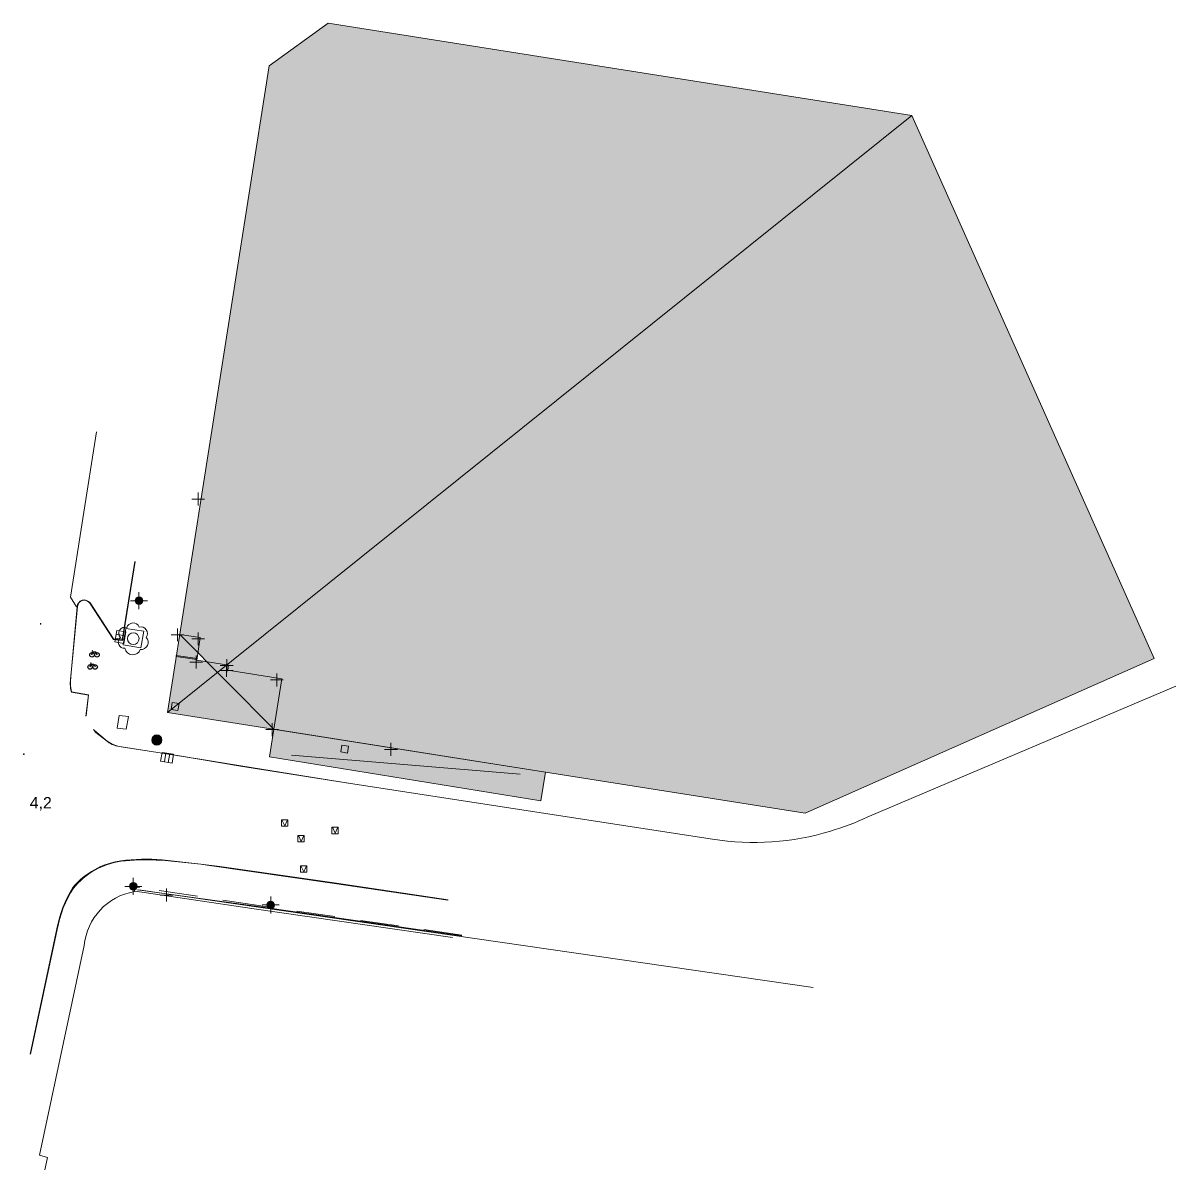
# Model space of a CAD drawing. Header units: metres. Extents: x 102202 to 102550, y 6536111 to 6536964.
# Drawn here: x 102460 to 102549.8, y 6536219.7 to 6536309 of the extents above; entities that cross this region are included whole.
import ezdxf

# ---------------------------------------------------------------- set-up
doc = ezdxf.new("R2010")
doc.units = ezdxf.units.M
for name, pattern in [('BH90_KBK_BEF', [5, 3, -2]), ('BH90_KBK_GC', [3, 1, -2, 0]), ('HELDRAGEN', [0]), ('Heldragen__skalber__', [0])]:
    doc.linetypes.add(name, pattern=pattern)
for name, color, linetype, lineweight in [('Anläggning  linje - Bro', 7, 'BH90_STAKET_V', 0), ('Kommunikation  linje - Kantsten ök', 7, 'HELDRAGEN', 0), ('Kommunikation  linje - Målad körbanekant', 7, 'HELDRAGEN', 0), ('Ledningsanordning - Elanordning', 7, 'HELDRAGEN', 0), ('Terrängpunkt - Gatupunkt', 7, 'HELDRAGEN', 0), ('VA  punkt - Avstängningsventil', 5, 'HELDRAGEN', 0), ('Vägkant  linje - Gång- och cykelbana', 7, 'BH90_KBK_GC', 0), ('Vägkant  linje - Gångbana', 7, 'BH90_KBK_GC', 0), ('Vägkant  linje - Körbana', 7, 'BH90_KBK_BEF', 0), ('Övrigt  linje - Pelare  linje runt', 7, 'HELDRAGEN', 0)]:
    doc.layers.add(name, color=color, linetype=linetype, lineweight=lineweight)
for name, color, linetype, lineweight, true_color in [('Byggnad  linje - Komplementbyggnad', 7, 'HELDRAGEN', 9, 0x804000), ('Byggnad  linje - Verksamhet', 7, 'HELDRAGEN', 9, 0x804000), ('Byggnad  linje - Övrig byggnad', 7, 'HELDRAGEN', 9, 0x804000), ('Hydrografianläggning  linje - Kaj', 7, 'HELDRAGEN', 0, 0x666666), ('Kartografi  linje  bebyggelse - Byggnad  beteckning', 7, 'HELDRAGEN', 0, 0x804000), ('Kartografi  linje  bebyggelse - Byggnadstillbehör  beteckning', 7, 'HELDRAGEN', 0, 0x804000), ('Kartografisk text höjd och stomnät - Markhöjd', 9, 'HELDRAGEN', 0, 0x808080), ('Mark  punkt - Lövträd', 7, 'HELDRAGEN', 0, 0x008000), ('Markanordning  linje - Mur', 7, 'HELDRAGEN', 0, 0x666666), ('Markanordning  linje - Staket', 7, 'BH90_STAKET_V', 0, 0x059033), ('Markanordning  linje - Övrigt', 7, 'HELDRAGEN', 0, 0x666666), ('Terrängpunkt - Markhöjd', 7, 'HELDRAGEN', 0, 0x008000), ('VA  punkt - RB', 7, 'HELDRAGEN', 0, 0x008000), ('VA  punkt - SB dag', 7, 'HELDRAGEN', 0, 0x008000)]:
    doc.layers.add(name, color=color, linetype=linetype, lineweight=lineweight, true_color=true_color)
doc.layers.add('Cykelpollare', color=1, linetype='HELDRAGEN')
doc.styles.add('Arial', font='arial.ttf')
doc.linetypes.add('BH90_STAKET_V', pattern='A,0,[1,tcsingleline.shx,S=0.707107,R=135,X=2.5,Y=0],0,[1,tcsingleline.shx,S=0.707107,R=135,X=2,Y=0],0,[1,tcsingleline.shx,S=2.5,R=0,X=0,Y=0],0,[1,tcsingleline.shx,S=2.5,R=0,X=2.5,Y=0],-5', length=5)

# ---------------------------------------------------------------- blocks, each defined once
blk = doc.blocks.new('HP', base_point=(102080.709706, 6536617.60651))
for points in [[(102080.709706, 6536617.10651), (102080.709706, 6536618.10651)], [(102080.209706, 6536617.60651), (102081.209706, 6536617.60651)]]:
    blk.add_lwpolyline(points)
blk = doc.blocks.new('Cykel', base_point=(102323.374, 6536256.126))
at = {"color": 5}
for points in [[(102323.178, 6536256.126), (102323.26, 6536256.416)], [(102323.26, 6536256.416), (102323.205, 6536256.43)], [(102323.24, 6536256.347), (102323.476, 6536256.347), (102323.568, 6536256.126)]]:
    blk.add_lwpolyline(points, dxfattribs=at)
at = {"color": 7}
for centre in [(102323.178, 6536256.126), (102323.568, 6536256.126)]:
    blk.add_circle(centre, 0.175, dxfattribs=at)
blk = doc.blocks.new('Belysningsstolpe', base_point=(102676.543195, 6537864.24634, 6.866687))
at = {"true_color": 0xfafafa}
blk.add_hatch(color=7, dxfattribs=at).paths.add_polyline_path([(102676.843195, 6537864.24634, 1), (102676.243195, 6537864.24634, 1)])
at = {"color": 30, "linetype": 'Heldragen__skalber__', "lineweight": 9, "true_color": 0xff8000, "elevation": 6.866687}
for points in [[(102676.243195, 6537864.24634), (102675.883195, 6537864.24634)], [(102676.543195, 6537864.54634), (102676.543195, 6537864.90634)], [(102676.843195, 6537864.24634), (102677.203195, 6537864.24634)], [(102676.543195, 6537863.94634), (102676.543195, 6537863.58634)]]:
    blk.add_lwpolyline(points, dxfattribs=at)
blk.add_lwpolyline([(102676.843195, 6537864.24634, 1), (102676.243195, 6537864.24634, 1), (102676.843195, 6537864.24634)], format="xyb", close=True, dxfattribs=at)
blk = doc.blocks.new('Lövträd_w')
at = {"color": 0, "linetype": 'Heldragen__skalber__', "lineweight": 0}
for points in [[(0.18, 0.36, 0.738544), (-0.2, 0.34)], [(0.4, 0.04, 0.71659), (0.18, 0.36)], [(-0.4, 0.04, 0.720759), (-0.26, -0.3)], [(-0.2, 0.34, 0.819803), (-0.4, 0.04)], [(0.22, -0.34, 0.697285), (0.4, 0.04)], [(-0.26, -0.3, 0.754238), (0.22, -0.34)]]:
    blk.add_lwpolyline(points, format="xyb", dxfattribs=at)
at = {"color": 0, "lineweight": 0}
blk.add_circle((0, 0), 0.181, dxfattribs=at)
blk = doc.blocks.new('Avstängningsventil', base_point=(102222.52734, 6536574.88349))
at = {"color": 5}
blk.add_lwpolyline([(102222.27734, 6536574.63349), (102222.27734, 6536575.13349), (102222.77734, 6536575.13349), (102222.77734, 6536574.63349)], close=True, dxfattribs=at)
blk.add_lwpolyline([(102222.341814, 6536575.09228), (102222.52734, 6536574.67471), (102222.712866, 6536575.09228)], dxfattribs=at)
blk = doc.blocks.new('Spolbrunn dag', base_point=(102223.344592, 6536527.39477))
at = {"color": 96, "true_color": 0x008000}
for points in [[(102222.994592, 6536527.20112), (102222.994592, 6536527.58841)], [(102223.044592, 6536527.13019), (102223.044592, 6536527.65934)], [(102223.094592, 6536527.08252), (102223.094592, 6536527.70701)], [(102223.144592, 6536527.04835), (102223.144592, 6536527.74118)], [(102223.194592, 6536527.02396), (102223.194592, 6536527.76557)], [(102223.244592, 6536527.00747), (102223.244592, 6536527.78206)], [(102223.294592, 6536526.9979), (102223.294592, 6536527.79163)], [(102223.344592, 6536526.99477), (102223.344592, 6536527.79477)], [(102223.394592, 6536526.9979), (102223.394592, 6536527.79163)], [(102223.444592, 6536527.00747), (102223.444592, 6536527.78206)], [(102223.494592, 6536527.02396), (102223.494592, 6536527.76557)], [(102223.544592, 6536527.04835), (102223.544592, 6536527.74118)], [(102223.594592, 6536527.08252), (102223.594592, 6536527.70701)], [(102223.644592, 6536527.13019), (102223.644592, 6536527.65934)], [(102223.694592, 6536527.20112), (102223.694592, 6536527.58841)]]:
    blk.add_lwpolyline(points, dxfattribs=at)
blk.add_circle((102223.344592, 6536527.39477), 0.4, dxfattribs=at)
blk = doc.blocks.new('Rännstensbrunn', base_point=(102231.916048, 6536554.37006))
at = {"color": 96, "true_color": 0x008000}
blk.add_lwpolyline([(102231.466048, 6536554.72006), (102232.366048, 6536554.72006), (102232.366048, 6536554.02006), (102231.466048, 6536554.02006)], close=True, dxfattribs=at)
for points in [[(102231.766048, 6536554.72006), (102231.766048, 6536554.02006)], [(102232.066048, 6536554.72006), (102232.066048, 6536554.02006)]]:
    blk.add_lwpolyline(points, dxfattribs=at)

msp = doc.modelspace()

# ---------------------------------------------------------------- hatches: boundary and pattern name
at = {"layer": 'Byggnad  linje - Komplementbyggnad', "true_color": 0xd3cebc}
msp.add_hatch(color=9, dxfattribs=at).paths.add_polyline_path([(102479.195, 6536251.862), (102500.336, 6536248.457), (102500.687, 6536250.677), (102479.537, 6536254.023)])
at = {"layer": 'Byggnad  linje - Verksamhet', "true_color": 0xd3cebc}
msp.add_hatch(color=9, dxfattribs=at).paths.add_polyline_path([(102471.23, 6536255.337), (102479.17, 6536305.692), (102483.763, 6536309.035), (102529.256, 6536301.823), (102548.122, 6536259.542), (102520.923, 6536247.475)])
at = {"layer": 'Byggnad  linje - Övrig byggnad', "true_color": 0xd3cebc}
msp.add_hatch(color=9, dxfattribs=at).paths.add_polyline_path([(102472.187, 6536261.41), (102473.793, 6536261.157), (102473.522, 6536259.408), (102475.991, 6536259.018), (102475.93, 6536258.633), (102480.146, 6536257.956), (102479.516, 6536254.026)])

# ---------------------------------------------------------------- linework, layer by layer
at = {"layer": 'Anläggning  linje - Bro', "linetype": 'BH90_STAKET_V', "elevation": 4.329}
msp.add_lwpolyline([(102468.66, 6536241.371, 0.340102), (102464.753, 6536237.18)], format="xyb", dxfattribs=at)
at = {"layer": 'Anläggning  linje - Bro', "linetype": 'BH90_STAKET_V'}
for points in [[(102468.696, 6536241.635, 4.332), (102468.66, 6536241.371, 4.329)], [(102464.753, 6536237.18, 4.431), (102461.254, 6536220.834, 4.405), (102461.894, 6536220.654, 4.375), (102461.678, 6536219.69, 4.395)]]:
    msp.add_polyline3d(points, dxfattribs=at)
at = {"layer": 'Byggnad  linje - Komplementbyggnad', "linetype": 'HELDRAGEN'}
msp.add_lwpolyline([(102479.195, 6536251.862), (102500.336, 6536248.457), (102500.687, 6536250.677), (102479.537, 6536254.023)], close=True, dxfattribs=at)
at = {"layer": 'Byggnad  linje - Verksamhet', "linetype": 'HELDRAGEN'}
msp.add_lwpolyline([(102471.23, 6536255.337), (102479.17, 6536305.692), (102483.763, 6536309.035), (102529.256, 6536301.823), (102548.122, 6536259.542), (102520.923, 6536247.475)], close=True, dxfattribs=at)
at = {"layer": 'Byggnad  linje - Övrig byggnad', "linetype": 'HELDRAGEN'}
msp.add_polyline3d([(102472.187, 6536261.41, 4.763), (102473.793, 6536261.157, 4.75), (102473.522, 6536259.408, 4.462), (102475.991, 6536259.018, 4.364), (102475.93, 6536258.633, 4.302), (102480.146, 6536257.956, 4.295), (102479.516, 6536254.026, 4.128)], close=True, dxfattribs=at)
at = {"layer": 'Hydrografianläggning  linje - Kaj', "color": 251, "linetype": 'HELDRAGEN', "true_color": 0x666666}
msp.add_lwpolyline([(102521.556, 6536233.89), (102468.993, 6536241.505)], dxfattribs=at)
msp.add_polyline3d([(102493.46, 6536237.794, 3.923), (102477.82, 6536240.068, 3.993), (102468.713, 6536241.403, 4.021)], dxfattribs=at)
at = {"layer": 'Kartografi  linje  bebyggelse - Byggnad  beteckning', "linetype": 'HELDRAGEN'}
msp.add_lwpolyline([(102529.256, 6536301.823), (102471.23, 6536255.337)], dxfattribs=at)
at = {"layer": 'Kartografi  linje  bebyggelse - Byggnadstillbehör  beteckning', "linetype": 'HELDRAGEN'}
msp.add_lwpolyline([(102480.893, 6536252.003), (102498.724, 6536250.528)], dxfattribs=at)
at = {"layer": 'Kommunikation  linje - Kantsten ök', "color": 7, "linetype": 'HELDRAGEN'}
for points, elevation in [([(102465.197, 6536263.832, 0.701404), (102464.226, 6536263.589)], 4.965), ([(102463.714, 6536258.16, 0.101078), (102463.768, 6536256.932)], 4.553), ([(102466.549, 6536253.091, 0.13685), (102467.657, 6536252.658)], 4.232), ([(102463.912, 6536241.648, -0.191334), (102467.626, 6536243.733, -0.045396)], 4.361), ([(102467.626, 6536243.733, -0.045396), (102470.349, 6536243.835)], 4.195), ([(102462.652, 6536238.422, -0.100996), (102463.912, 6536241.648, -0.191334)], 4.451)]:
    msp.add_lwpolyline(points, format="xyb", dxfattribs=dict(at, elevation=elevation))
for points in [[(102468.715, 6536267.099, 5.215), (102467.72, 6536260.933, 4.675), (102467.024, 6536261.023, 4.698), (102465.197, 6536263.832, 4.965)], [(102464.226, 6536263.589, 4.965), (102463.714, 6536258.16, 4.553)], [(102463.768, 6536256.932, 4.452), (102465.094, 6536256.691, 4.411), (102464.891, 6536255.066, 4.291)], [(102465.561, 6536253.912, 4.219), (102466.549, 6536253.091, 4.232)], [(102467.657, 6536252.658, 4.18), (102470.824, 6536252.157, 4.048), (102473.429, 6536251.737, 3.976), (102473.45, 6536251.743, 4.022), (102476.942, 6536251.168, 4.074), (102485.495, 6536249.8, 4.016)], [(102470.349, 6536243.835, 4.132), (102470.801, 6536243.821, 4.07), (102473.828, 6536243.507, 4.036), (102474.335, 6536243.425, 4.1), (102484.244, 6536242.014, 4.068), (102493.074, 6536240.7, 4.038)], [(102460.568, 6536228.72, 4.489), (102462.652, 6536238.422, 4.451)]]:
    msp.add_polyline3d(points, dxfattribs=at)
at = {"layer": 'Kommunikation  linje - Målad körbanekant', "color": 7, "linetype": 'HELDRAGEN'}
msp.add_polyline3d([(102465.71, 6536277.198, 6.115), (102464.648, 6536270.435, 5.493), (102463.685, 6536264.311, 4.926), (102464.145, 6536263.562, 4.863)], dxfattribs=at)
at = {"layer": 'Markanordning  linje - Mur', "color": 251, "linetype": 'HELDRAGEN', "true_color": 0x666666}
msp.add_polyline3d([(102473.54, 6536259.528, 4.737), (102471.912, 6536259.773, 4.706), (102471.901, 6536259.699, 4.678), (102473.529, 6536259.455, 4.493)], dxfattribs=at)
at = {"layer": 'Markanordning  linje - Staket', "color": 104, "linetype": 'BH90_STAKET_V', "true_color": 0x059033}
msp.add_polyline3d([(102494.17, 6536237.921, 3.909), (102478.307, 6536240.203, 3.986), (102468.902, 6536241.511, 4.07)], dxfattribs=at)
at = {"layer": 'Markanordning  linje - Övrigt', "color": 251, "linetype": 'HELDRAGEN', "true_color": 0x666666}
for points in [[(102468.186, 6536255.014, 4.227), (102468.015, 6536254.026, 4.209), (102467.316, 6536254.112, 4.253), (102467.476, 6536255.097, 4.253)], [(102484.825, 6536252.792, 4.09), (102485.356, 6536252.702, 4.093), (102485.275, 6536252.167, 4.076), (102484.744, 6536252.256, 4.071)]]:
    msp.add_polyline3d(points, close=True, dxfattribs=at)
at = {"layer": 'Vägkant  linje - Gång- och cykelbana', "color": 7, "linetype": 'BH90_KBK_BEF', "lineweight": 0}
msp.add_polyline3d([(102494.185, 6536237.983, 3.908), (102478.511, 6536240.262, 3.989), (102469.065, 6536241.683, 4.103), (102468.618, 6536241.663, 4.234)], dxfattribs=at)
at = {"layer": 'Vägkant  linje - Gångbana', "color": 7, "linetype": 'BH90_KBK_BEF', "lineweight": 0}
msp.add_polyline3d([(102467.98, 6536261.881, 4.76), (102467.779, 6536260.585, 4.643), (102469.168, 6536260.357, 4.655), (102469.39, 6536261.651, 4.772)], close=True, dxfattribs=at)
at = {"layer": 'Vägkant  linje - Körbana', "color": 7, "linetype": 'HELDRAGEN'}
for points, elevation in [([(102465.206, 6536263.86, 0.710845), (102464.2, 6536263.566)], 4.886), ([(102463.699, 6536258.136, 0.09644), (102463.745, 6536256.904)], 4.476), ([(102466.562, 6536253.057, 0.133844), (102467.637, 6536252.651)], 4.16), ([(102463.868, 6536241.69, -0.186649), (102467.592, 6536243.766, -0.057939)], 4.267), ([(102467.592, 6536243.766, -0.057939), (102470.813, 6536243.856)], 4.105), ([(102462.618, 6536238.48, -0.096659), (102463.868, 6536241.69, -0.186649)], 4.375)]:
    msp.add_lwpolyline(points, format="xyb", dxfattribs=dict(at, elevation=elevation))
msp.add_lwpolyline([(102485.488, 6536249.783), (102513.719, 6536245.457, 0.113764), (102522.905, 6536246.084, 0.032088), (102525.779, 6536247.162), (102549.831, 6536257.385)], format="xyb", dxfattribs=at)
for points in [[(102468.682, 6536267.083, 5.116), (102467.708, 6536260.958, 4.519), (102467.029, 6536261.059, 4.598), (102465.206, 6536263.86, 4.886)], [(102464.2, 6536263.566, 4.86), (102463.699, 6536258.136, 4.476)], [(102463.745, 6536256.904, 4.386), (102465.074, 6536256.669, 4.341), (102464.876, 6536255.05, 4.279)], [(102465.468, 6536253.997, 4.215), (102465.665, 6536253.776, 4.204), (102466.562, 6536253.057, 4.16)], [(102467.637, 6536252.651, 4.113), (102472.172, 6536251.939, 3.959), (102476.92, 6536251.147, 3.975), (102485.488, 6536249.783, 3.943)], [(102470.813, 6536243.856, 4.047), (102473.825, 6536243.518, 4.017), (102475.322, 6536243.33, 4.016), (102484.225, 6536242.056, 3.955), (102493.111, 6536240.745, 3.931)], [(102460.53, 6536228.705, 4.431), (102462.618, 6536238.48, 4.375)]]:
    msp.add_polyline3d(points, dxfattribs=at)
at = {"layer": 'Övrigt  linje - Pelare  linje runt', "color": 7, "linetype": 'HELDRAGEN'}
msp.add_polyline3d([(102472.048, 6536255.482, 4.191), (102471.519, 6536255.563, 4.23), (102471.61, 6536256.112, 4.276), (102472.139, 6536256.031, 4.191)], close=True, dxfattribs=at)

# ---------------------------------------------------------------- block references
at = {"layer": 'Cykelpollare'}
for p in [(102465.546, 6536259.82, 4.687), (102465.401, 6536258.872, 4.616)]:
    msp.add_blockref('Cykel', p, dxfattribs=at)
at = {"layer": 'Ledningsanordning - Elanordning'}
for p in [(102469.009, 6536264.036, 4.987), (102468.574, 6536241.777, 4.261), (102479.285, 6536240.337, 4.026)]:
    msp.add_blockref('Belysningsstolpe', p, dxfattribs=at)
at = {"layer": 'Mark  punkt - Lövträd', "color": 96, "linetype": 'HELDRAGEN', "true_color": 0x008000, "xscale": 2.5, "yscale": 2.5}
msp.add_blockref('Lövträd_w', (102468.57, 6536261.079, 4.588), dxfattribs=at)
at = {"layer": 'Terrängpunkt - Gatupunkt', "color": 7, "linetype": 'HELDRAGEN', "xscale": 0.1, "yscale": 0.1, "zscale": 0.1}
for p in [(102461.352, 6536262.238, 4.682), (102460.031, 6536252.077, 4.215)]:
    msp.add_blockref('HP', p, dxfattribs=at)
at = {"layer": 'Terrängpunkt - Markhöjd', "color": 96, "linetype": 'HELDRAGEN', "true_color": 0x008000}
for p in [(102473.622, 6536271.952, 5.787), (102472.018, 6536261.377, 4.763), (102473.632, 6536261.063, 4.75), (102473.476, 6536259.26, 4.462), (102475.855, 6536258.976, 4.364), (102475.849, 6536258.604, 4.302), (102479.758, 6536257.858, 4.295), (102479.397, 6536253.99, 4.128), (102488.655, 6536252.454, 4.081), (102471.156, 6536241.107, 4.056)]:
    msp.add_blockref('HP', p, dxfattribs=at)
at = {"layer": 'VA  punkt - Avstängningsventil', "color": 5, "linetype": 'HELDRAGEN'}
for p in [(102480.372, 6536246.716, 4.019), (102484.301, 6536246.131, 3.991), (102481.647, 6536245.493, 3.997), (102481.852, 6536243.126, 3.959)]:
    msp.add_blockref('Avstängningsventil', p, dxfattribs=at)
at = {"layer": 'VA  punkt - RB', "color": 96, "linetype": 'HELDRAGEN', "true_color": 0x008000}
for p, rotation in [((102467.566, 6536261.212, 4.566), 80.5140000079883), ((102471.204, 6536251.803, 3.976), 350.5849999899796)]:
    msp.add_blockref('Rännstensbrunn', p, dxfattribs=dict(at, rotation=rotation))
at = {"layer": 'VA  punkt - SB dag', "color": 96, "linetype": 'HELDRAGEN', "true_color": 0x008000}
msp.add_blockref('Spolbrunn dag', (102470.408, 6536253.183, 4.122), dxfattribs=at)

# ---------------------------------------------------------------- texts
at = {"layer": 'Kartografisk text höjd och stomnät - Markhöjd', "style": 'Arial'}
msp.add_text('4,2', height=0.8858, rotation=360, dxfattribs=at).set_placement((102460.502, 6536247.852))

doc.saveas('drawing.dxf')
